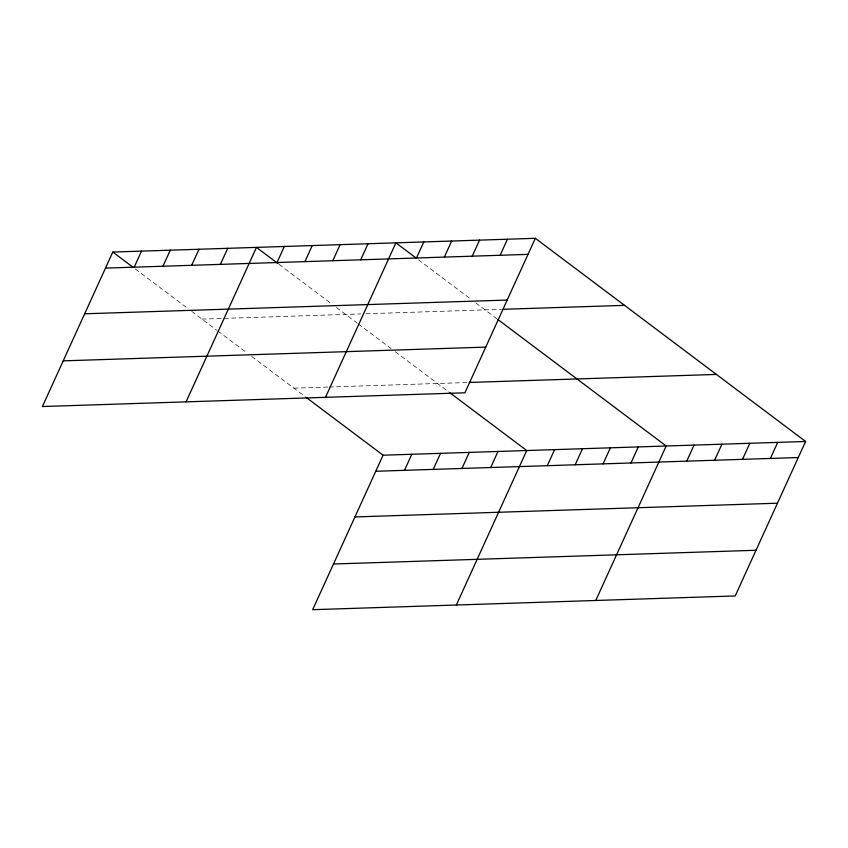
<?xml version="1.0" encoding="UTF-8"?>
<svg xmlns="http://www.w3.org/2000/svg" width="848" height="848" viewBox="0 0 848 848"><rect width="100%" height="100%" fill="white"/><g stroke="black" fill="none" stroke-linecap="round" stroke-linejoin="round"><path stroke-width="0.64" stroke-dasharray="4.24 3.18" d="M201.994 319.092L360.866 313.93M365.933 313.76L501.56 309.35M293.885 388.161L327.837 387.059M329.141 387.017L467.969 382.501M418.446 259.795L471.753 299.874M475.855 302.948L496.705 318.625M279.013 264.332L332.321 304.4M336.423 307.485L357.273 323.152M358.322 323.947L391.066 348.56M395.295 351.74L448.815 391.967M135.351 269.007L187.641 308.301M191.743 311.386L216.781 330.211M217.83 331.006L247.404 353.234M251.633 356.404L305.163 396.641"/><path stroke-width="1.27" d="M535.332 238.309L112.805 252.057L42.4 406.531L464.927 392.794L535.332 238.309L805.6 441.469L735.195 595.943L312.668 609.691L383.073 455.206L805.6 441.469M134.217 267.173L141.531 251.114M162.943 266.24L170.268 250.181M191.68 265.307L198.994 249.248M220.406 264.375L227.73 248.316M186.062 401.867L256.467 247.383L277.985 263.558M277.031 262.53L284.345 246.471M304.92 261.629L312.234 245.57M332.808 260.718L340.122 244.659M360.686 259.817L368.011 243.758M325.494 397.33L395.899 242.846L416.4 258.258M416.463 258.004L423.788 241.945M444.352 257.092L451.666 241.033M472.241 256.191L479.555 240.132M500.129 255.28L507.443 239.221M404.485 470.333L411.799 454.274M433.211 469.389L440.536 453.33M461.948 468.456L469.262 452.397M490.685 467.524L497.999 451.465M456.33 605.016L526.735 450.532L449.843 392.741M547.299 465.69L554.613 449.62M575.188 464.778L582.502 448.719M603.076 463.867L610.39 447.808M630.965 462.966L638.279 446.907M595.762 600.479L666.168 445.995L497.755 319.41M686.732 461.153L694.056 445.094M714.62 460.241L721.934 444.182M742.509 459.34L749.823 443.281M770.397 458.429L777.711 442.37M105.481 268.116L528.007 254.368M84.662 313.792L507.199 300.054M502.832 309.308L624.52 305.354M63.218 360.856L485.745 347.118M469.23 382.459L716.412 374.424M375.749 471.265L798.286 457.528M354.93 516.941L777.468 503.203M333.487 564.005L756.013 550.267M112.805 252.057L133.306 267.459M306.181 397.415L383.073 455.206"/></g></svg>
